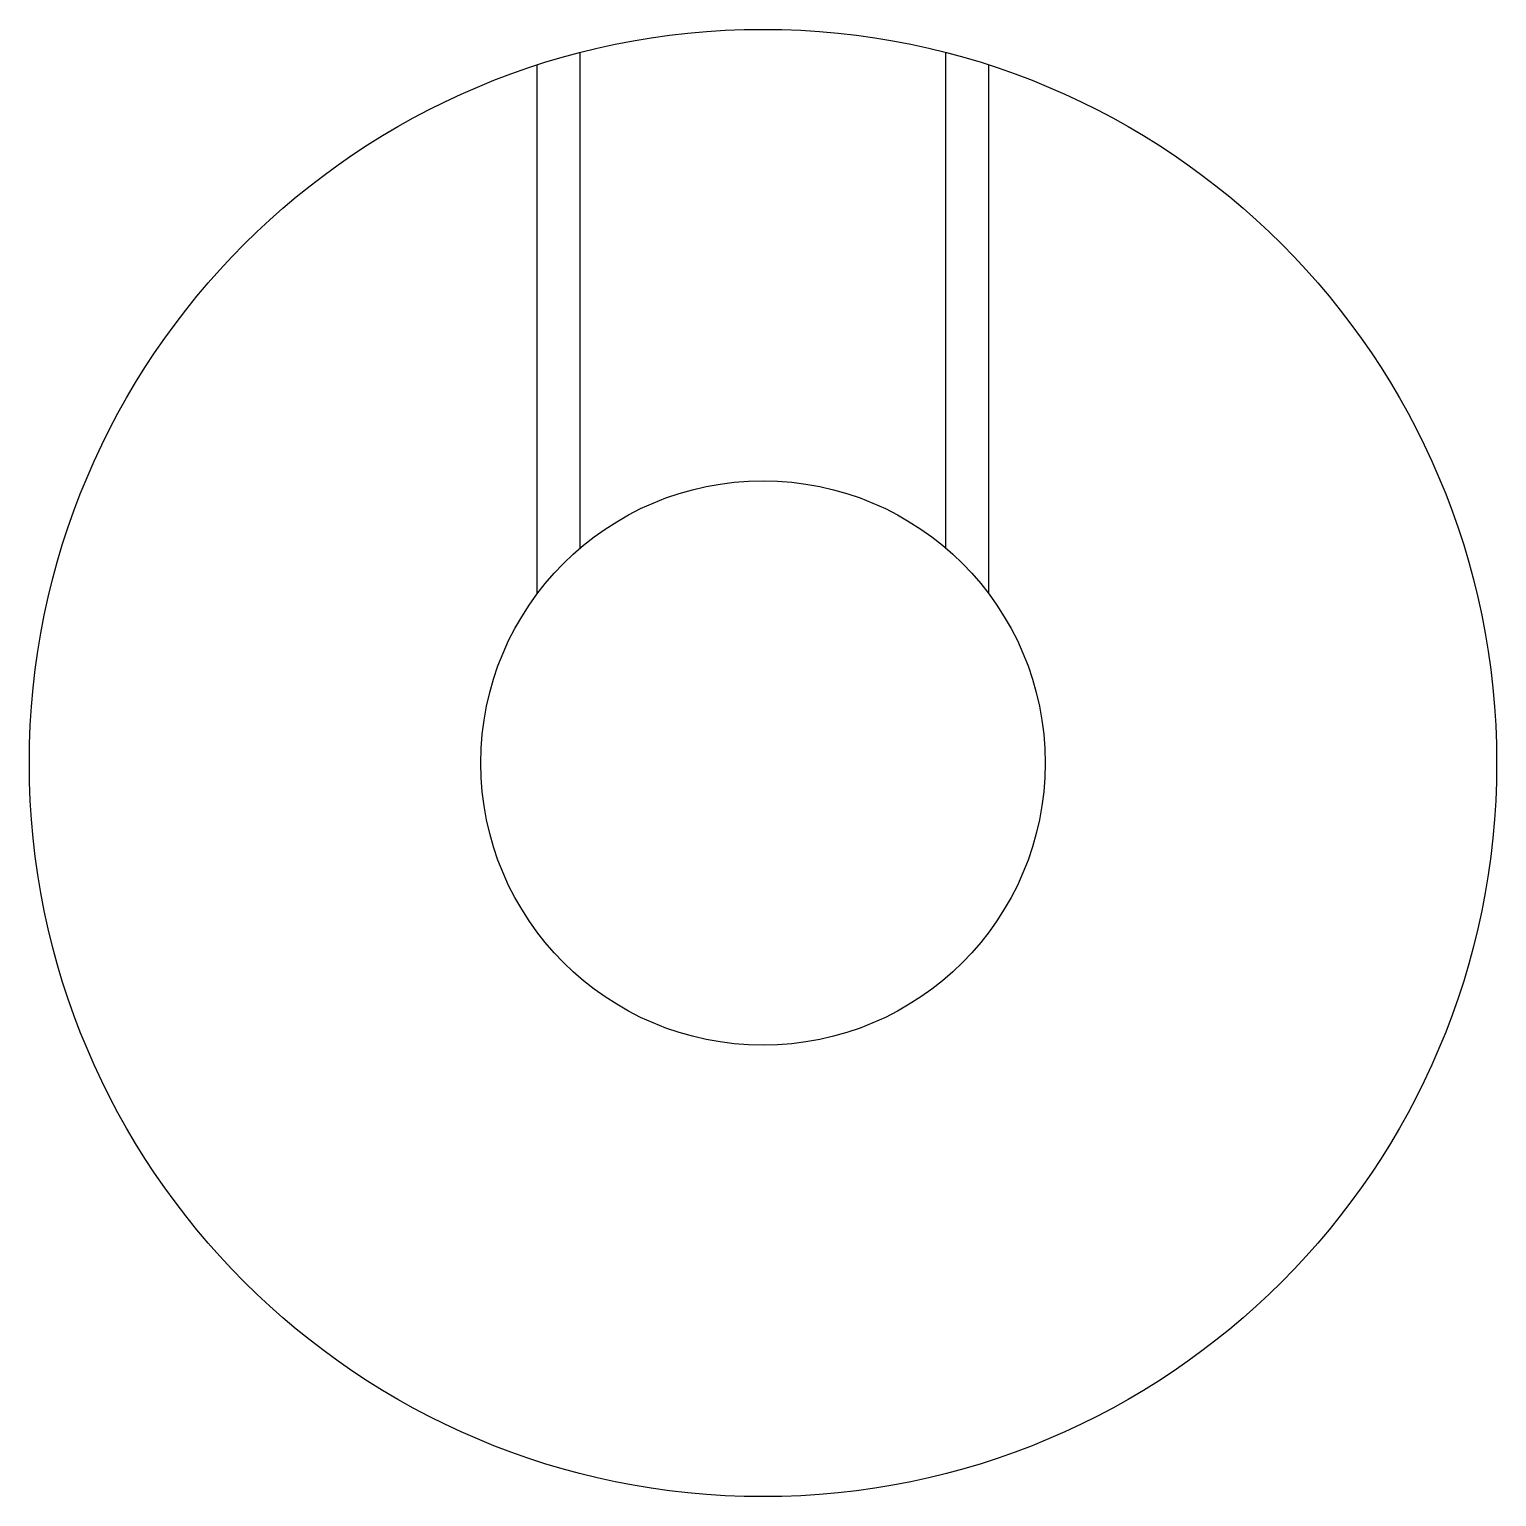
# Model space of a CAD drawing. Header units: metres. Extents: x 51.1 to 129.2, y 42.6 to 60.2.
# Drawn here: x 116.24 to 129.24, y 44.88 to 57.88 of the extents above.
import ezdxf

# ---------------------------------------------------------------- set-up
doc = ezdxf.new("R2010")
doc.units = ezdxf.units.M

msp = doc.modelspace()

# ---------------------------------------------------------------- linework, layer by layer
at = {"color": 4}
for points in [[(121.119125, 53.284538), (121.119125, 57.675323)], [(124.359131, 53.284538), (124.359131, 57.675323)], [(120.739128, 52.880436), (120.739128, 57.565094)], [(124.739128, 52.880436), (124.739128, 57.565094)]]:
    msp.add_lwpolyline(points, dxfattribs=at)
for radius in [6.5, 2.5]:
    msp.add_circle((122.739128, 51.380436), radius, dxfattribs=at)

doc.saveas('drawing.dxf')
